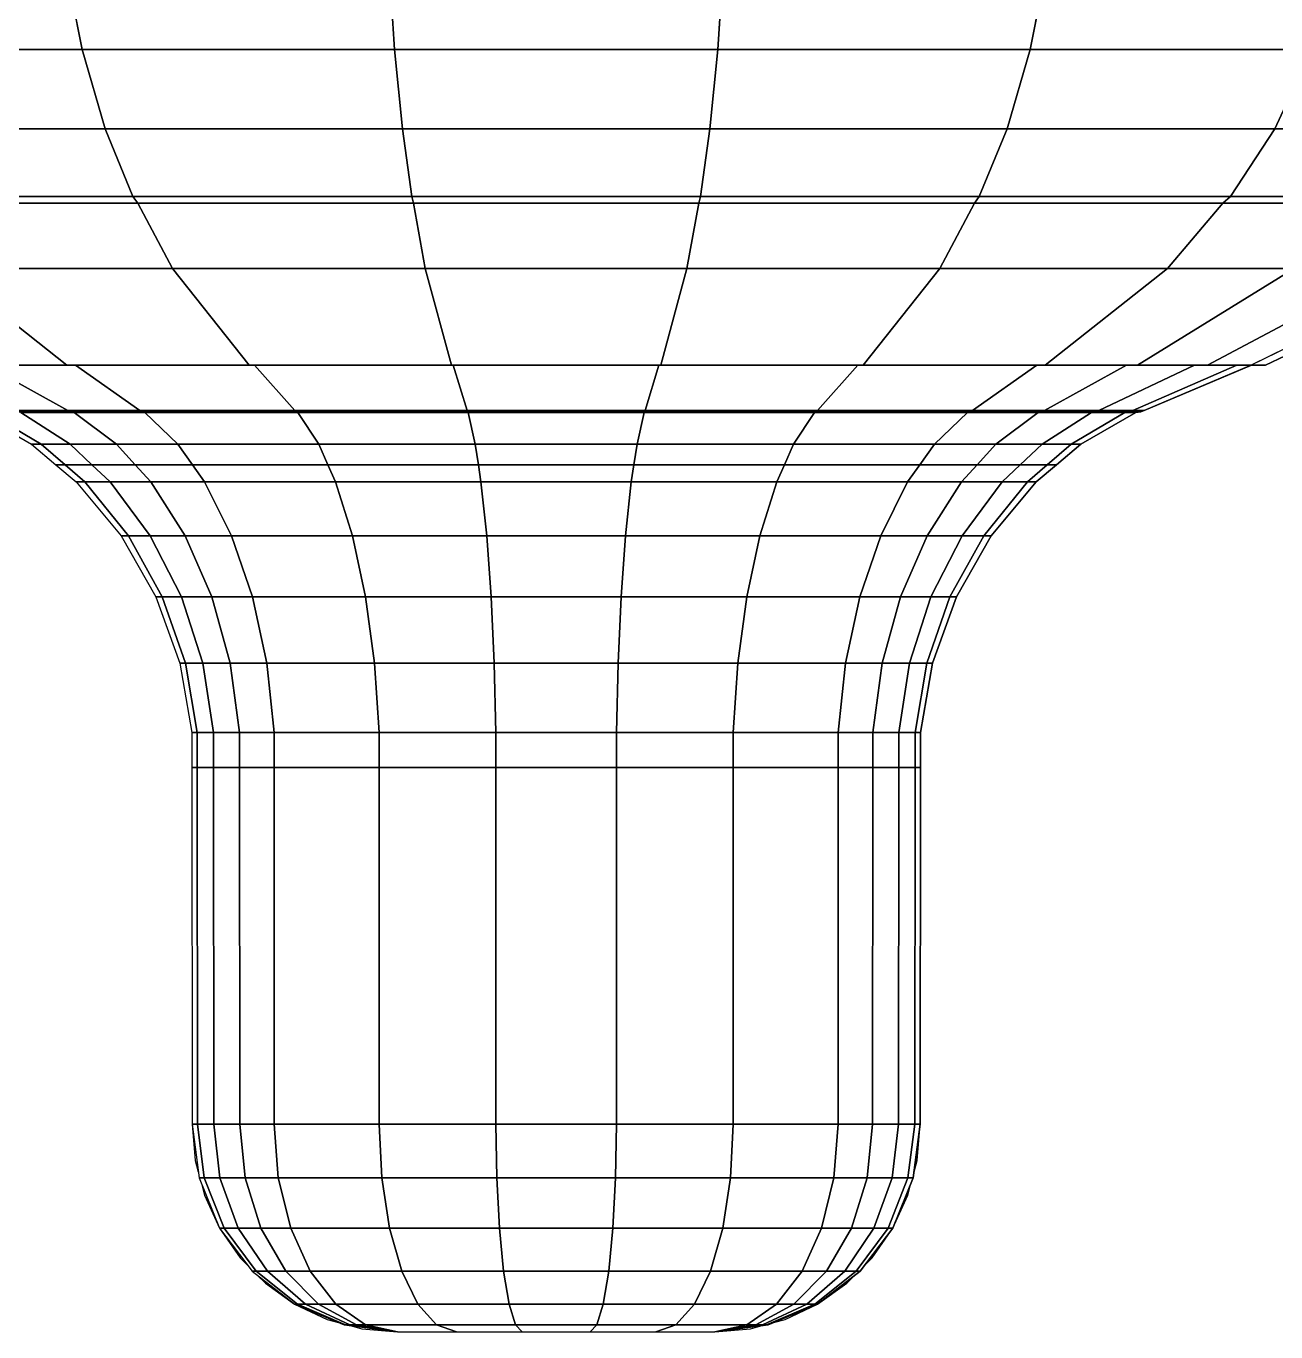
# Model space of a CAD drawing. Header units: millimetres. Extents: x 4647 to 73915, y -13612 to -8141.
# Drawn here: x 12028.75 to 12046.46, y -10755.1 to -10736.61 of the extents above; entities that cross this region are included whole.
import ezdxf

# ---------------------------------------------------------------- set-up
doc = ezdxf.new("R2010")
doc.units = ezdxf.units.MM
doc.layers.add('Furniture & Equipment', color=7, linetype='Continuous')

msp = doc.modelspace()

# ---------------------------------------------------------------- linework, layer by layer
for p, q in [((12029.293, -10735.676), (12029.542, -10736.936)), ((12029.542, -10736.936), (12029.293, -10735.676)), ((12033.886, -10735.676), (12033.971, -10736.936)), ((12033.971, -10736.936), (12033.886, -10735.676)), ((12038.636, -10735.676), (12038.551, -10736.936)), ((12038.551, -10736.936), (12038.636, -10735.676)), ((12043.229, -10735.676), (12042.98, -10736.936)), ((12042.98, -10736.936), (12043.229, -10735.676)), ((12029.542, -10736.936), (12025.556, -10736.936)), ((12025.556, -10736.936), (12029.542, -10736.936)), ((12033.971, -10736.936), (12029.542, -10736.936)), ((12029.542, -10736.936), (12029.869, -10738.062)), ((12029.869, -10738.062), (12029.542, -10736.936)), ((12029.542, -10736.936), (12033.971, -10736.936)), ((12038.551, -10736.936), (12033.971, -10736.936)), ((12033.971, -10736.936), (12034.082, -10738.062)), ((12034.082, -10738.062), (12033.971, -10736.936)), ((12033.971, -10736.936), (12038.551, -10736.936)), ((12038.551, -10736.936), (12038.44, -10738.062)), ((12038.44, -10738.062), (12038.551, -10736.936)), ((12042.98, -10736.936), (12038.551, -10736.936)), ((12038.551, -10736.936), (12042.98, -10736.936)), ((12042.98, -10736.936), (12042.653, -10738.062)), ((12042.653, -10738.062), (12042.98, -10736.936)), ((12046.966, -10736.936), (12042.98, -10736.936)), ((12042.98, -10736.936), (12046.966, -10736.936)), ((12046.446, -10738.062), (12046.966, -10736.936)), ((12046.966, -10736.936), (12046.446, -10738.062)), ((12029.869, -10738.062), (12026.076, -10738.062)), ((12026.076, -10738.062), (12029.869, -10738.062)), ((12034.082, -10738.062), (12029.869, -10738.062)), ((12029.869, -10738.062), (12030.263, -10739.018)), ((12030.263, -10739.018), (12029.869, -10738.062)), ((12029.869, -10738.062), (12034.082, -10738.062)), ((12038.44, -10738.062), (12034.082, -10738.062)), ((12034.082, -10738.062), (12034.217, -10739.018)), ((12034.217, -10739.018), (12034.082, -10738.062)), ((12034.082, -10738.062), (12038.44, -10738.062)), ((12038.44, -10738.062), (12038.305, -10739.018)), ((12038.305, -10739.018), (12038.44, -10738.062)), ((12042.653, -10738.062), (12038.44, -10738.062)), ((12038.44, -10738.062), (12042.653, -10738.062)), ((12042.653, -10738.062), (12042.258, -10739.018)), ((12042.258, -10739.018), (12042.653, -10738.062)), ((12046.446, -10738.062), (12042.653, -10738.062)), ((12042.653, -10738.062), (12046.446, -10738.062)), ((12045.817, -10739.018), (12046.446, -10738.062)), ((12046.446, -10738.062), (12045.817, -10739.018)), ((12048.664, -10738.062), (12046.446, -10738.062)), ((12046.446, -10738.062), (12048.664, -10738.062)), ((12030.263, -10739.018), (12026.705, -10739.018)), ((12026.705, -10739.018), (12030.263, -10739.018)), ((12030.331, -10739.113), (12026.813, -10739.113)), ((12026.813, -10739.113), (12030.331, -10739.113)), ((12034.217, -10739.018), (12030.263, -10739.018)), ((12030.263, -10739.018), (12030.331, -10739.113)), ((12030.331, -10739.113), (12030.263, -10739.018)), ((12030.263, -10739.018), (12034.217, -10739.018)), ((12034.24, -10739.113), (12030.331, -10739.113)), ((12030.331, -10739.113), (12030.822, -10740.04)), ((12030.822, -10740.04), (12030.331, -10739.113)), ((12030.331, -10739.113), (12034.24, -10739.113)), ((12038.305, -10739.018), (12034.217, -10739.018)), ((12034.217, -10739.018), (12034.24, -10739.113)), ((12034.24, -10739.113), (12034.217, -10739.018)), ((12034.217, -10739.018), (12038.305, -10739.018)), ((12038.282, -10739.113), (12034.24, -10739.113)), ((12034.24, -10739.113), (12034.407, -10740.04)), ((12034.407, -10740.04), (12034.24, -10739.113)), ((12034.24, -10739.113), (12038.282, -10739.113)), ((12038.282, -10739.113), (12038.115, -10740.04)), ((12038.115, -10740.04), (12038.282, -10739.113)), ((12038.305, -10739.018), (12038.282, -10739.113)), ((12038.282, -10739.113), (12038.305, -10739.018)), ((12042.191, -10739.113), (12038.282, -10739.113)), ((12038.282, -10739.113), (12042.191, -10739.113)), ((12042.258, -10739.018), (12038.305, -10739.018)), ((12038.305, -10739.018), (12042.258, -10739.018)), ((12042.191, -10739.113), (12041.7, -10740.04)), ((12041.7, -10740.04), (12042.191, -10739.113)), ((12042.258, -10739.018), (12042.191, -10739.113)), ((12042.191, -10739.113), (12042.258, -10739.018)), ((12045.709, -10739.113), (12042.191, -10739.113)), ((12042.191, -10739.113), (12045.709, -10739.113)), ((12045.817, -10739.018), (12042.258, -10739.018)), ((12042.258, -10739.018), (12045.817, -10739.018)), ((12044.926, -10740.04), (12045.709, -10739.113)), ((12045.709, -10739.113), (12044.926, -10740.04)), ((12045.709, -10739.113), (12045.817, -10739.018)), ((12045.817, -10739.018), (12045.709, -10739.113)), ((12047.722, -10739.113), (12045.709, -10739.113)), ((12045.709, -10739.113), (12047.722, -10739.113)), ((12047.859, -10739.018), (12045.817, -10739.018)), ((12045.817, -10739.018), (12047.859, -10739.018)), ((12030.822, -10740.04), (12027.596, -10740.04)), ((12027.596, -10740.04), (12029.329, -10741.41)), ((12027.596, -10740.04), (12030.822, -10740.04)), ((12029.329, -10741.41), (12027.596, -10740.04)), ((12034.407, -10740.04), (12030.822, -10740.04)), ((12030.822, -10740.04), (12031.91, -10741.41)), ((12031.91, -10741.41), (12030.822, -10740.04)), ((12030.822, -10740.04), (12034.407, -10740.04)), ((12038.115, -10740.04), (12034.407, -10740.04)), ((12034.407, -10740.04), (12034.778, -10741.41)), ((12034.778, -10741.41), (12034.407, -10740.04)), ((12034.407, -10740.04), (12038.115, -10740.04)), ((12038.115, -10740.04), (12037.744, -10741.41)), ((12037.744, -10741.41), (12038.115, -10740.04)), ((12041.7, -10740.04), (12038.115, -10740.04)), ((12038.115, -10740.04), (12041.7, -10740.04)), ((12041.7, -10740.04), (12040.612, -10741.41)), ((12040.612, -10741.41), (12041.7, -10740.04)), ((12044.926, -10740.04), (12041.7, -10740.04)), ((12041.7, -10740.04), (12044.926, -10740.04)), ((12043.193, -10741.41), (12044.926, -10740.04)), ((12044.926, -10740.04), (12043.193, -10741.41)), ((12044.502, -10741.41), (12046.72, -10740.04)), ((12046.72, -10740.04), (12044.502, -10741.41)), ((12046.72, -10740.04), (12044.926, -10740.04)), ((12044.926, -10740.04), (12046.72, -10740.04)), ((12045.491, -10741.41), (12048.074, -10740.04)), ((12048.074, -10740.04), (12045.491, -10741.41)), ((12046.106, -10741.41), (12048.917, -10740.04)), ((12048.917, -10740.04), (12046.111, -10741.408)), ((12046.315, -10741.41), (12049.203, -10740.04)), ((12028.02, -10741.41), (12029.329, -10741.41)), ((12029.329, -10741.41), (12028.176, -10741.41)), ((12028.176, -10741.41), (12029.34, -10742.051)), ((12029.34, -10742.051), (12028.176, -10741.41)), ((12029.329, -10741.41), (12031.91, -10741.41)), ((12029.451, -10741.41), (12029.329, -10741.41)), ((12031.91, -10741.41), (12029.451, -10741.41)), ((12029.451, -10741.41), (12030.361, -10742.051)), ((12030.361, -10742.051), (12029.451, -10741.41)), ((12031.987, -10741.41), (12031.91, -10741.41)), ((12031.91, -10741.41), (12034.778, -10741.41)), ((12034.778, -10741.41), (12031.987, -10741.41)), ((12031.987, -10741.41), (12032.558, -10742.051)), ((12032.558, -10742.051), (12031.987, -10741.41)), ((12034.804, -10741.41), (12034.778, -10741.41)), ((12034.778, -10741.41), (12037.744, -10741.41)), ((12034.804, -10741.41), (12034.999, -10742.051)), ((12037.718, -10741.41), (12034.804, -10741.41)), ((12034.999, -10742.051), (12034.804, -10741.41)), ((12037.718, -10741.41), (12037.523, -10742.051)), ((12037.523, -10742.051), (12037.718, -10741.41)), ((12037.744, -10741.41), (12037.718, -10741.41)), ((12040.535, -10741.41), (12037.744, -10741.41)), ((12037.744, -10741.41), (12040.612, -10741.41)), ((12040.535, -10741.41), (12039.964, -10742.051)), ((12039.964, -10742.051), (12040.535, -10741.41)), ((12040.612, -10741.41), (12040.535, -10741.41)), ((12043.071, -10741.41), (12040.612, -10741.41)), ((12040.612, -10741.41), (12043.193, -10741.41)), ((12042.161, -10742.051), (12043.071, -10741.41)), ((12043.071, -10741.41), (12042.161, -10742.051)), ((12043.193, -10741.41), (12043.071, -10741.41)), ((12043.182, -10742.051), (12044.346, -10741.41)), ((12044.346, -10741.41), (12043.182, -10742.051)), ((12044.346, -10741.41), (12043.193, -10741.41)), ((12043.193, -10741.41), (12044.502, -10741.41)), ((12043.953, -10742.051), (12045.308, -10741.41)), ((12045.308, -10741.41), (12043.953, -10742.051)), ((12044.502, -10741.41), (12044.346, -10741.41)), ((12044.432, -10742.051), (12045.907, -10741.41)), ((12045.907, -10741.41), (12044.432, -10742.051)), ((12045.308, -10741.41), (12044.502, -10741.41)), ((12044.502, -10741.41), (12045.491, -10741.41)), ((12044.595, -10742.051), (12046.116, -10741.408)), ((12045.491, -10741.41), (12045.308, -10741.41)), ((12045.907, -10741.41), (12045.491, -10741.41)), ((12045.491, -10741.41), (12046.106, -10741.41)), ((12046.106, -10741.41), (12045.907, -10741.41)), ((12046.111, -10741.408), (12046.106, -10741.41)), ((12046.116, -10741.408), (12046.111, -10741.408)), ((12046.116, -10741.408), (12046.111, -10741.41)), ((12046.111, -10741.408), (12046.116, -10741.408)), ((12046.111, -10741.41), (12046.315, -10741.41)), ((12046.315, -10741.41), (12046.116, -10741.408)), ((12046.116, -10741.408), (12046.315, -10741.41)), ((12028.044, -10742.081), (12028.826, -10742.53)), ((12028.203, -10742.081), (12028.964, -10742.53)), ((12028.964, -10742.53), (12028.203, -10742.081)), ((12029.34, -10742.051), (12028.569, -10742.051)), ((12028.569, -10742.051), (12029.34, -10742.051)), ((12029.375, -10742.07), (12028.611, -10742.07)), ((12028.611, -10742.07), (12029.375, -10742.07)), ((12029.43, -10742.081), (12028.674, -10742.081)), ((12028.674, -10742.081), (12029.373, -10742.53)), ((12029.373, -10742.53), (12028.674, -10742.081)), ((12028.674, -10742.081), (12029.43, -10742.081)), ((12030.361, -10742.051), (12029.34, -10742.051)), ((12029.34, -10742.051), (12029.375, -10742.07)), ((12029.375, -10742.07), (12029.34, -10742.051)), ((12029.34, -10742.051), (12030.361, -10742.051)), ((12030.388, -10742.07), (12029.375, -10742.07)), ((12029.375, -10742.07), (12029.43, -10742.081)), ((12029.43, -10742.081), (12029.375, -10742.07)), ((12029.375, -10742.07), (12030.388, -10742.07)), ((12030.431, -10742.081), (12029.43, -10742.081)), ((12029.43, -10742.081), (12030.03, -10742.53)), ((12030.03, -10742.53), (12029.43, -10742.081)), ((12029.43, -10742.081), (12030.431, -10742.081)), ((12032.558, -10742.051), (12030.361, -10742.051)), ((12030.361, -10742.051), (12030.388, -10742.07)), ((12030.361, -10742.051), (12032.558, -10742.051)), ((12030.388, -10742.07), (12030.361, -10742.051)), ((12032.575, -10742.07), (12030.388, -10742.07)), ((12030.388, -10742.07), (12030.431, -10742.081)), ((12030.388, -10742.07), (12032.575, -10742.07)), ((12030.431, -10742.081), (12030.388, -10742.07)), ((12032.602, -10742.081), (12030.431, -10742.081)), ((12030.431, -10742.081), (12030.9, -10742.53)), ((12030.431, -10742.081), (12032.602, -10742.081)), ((12030.9, -10742.53), (12030.431, -10742.081)), ((12034.999, -10742.051), (12032.558, -10742.051)), ((12032.558, -10742.051), (12032.575, -10742.07)), ((12032.575, -10742.07), (12032.558, -10742.051)), ((12032.558, -10742.051), (12034.999, -10742.051)), ((12035.005, -10742.07), (12032.575, -10742.07)), ((12032.575, -10742.07), (12032.602, -10742.081)), ((12032.602, -10742.081), (12032.575, -10742.07)), ((12032.575, -10742.07), (12035.005, -10742.07)), ((12035.014, -10742.081), (12032.602, -10742.081)), ((12032.602, -10742.081), (12032.896, -10742.53)), ((12032.896, -10742.53), (12032.602, -10742.081)), ((12032.602, -10742.081), (12035.014, -10742.081)), ((12037.523, -10742.051), (12034.999, -10742.051)), ((12034.999, -10742.051), (12035.005, -10742.07)), ((12035.005, -10742.07), (12034.999, -10742.051)), ((12034.999, -10742.051), (12037.523, -10742.051)), ((12037.517, -10742.07), (12035.005, -10742.07)), ((12035.005, -10742.07), (12035.014, -10742.081)), ((12035.014, -10742.081), (12035.005, -10742.07)), ((12035.005, -10742.07), (12037.517, -10742.07)), ((12037.508, -10742.081), (12035.014, -10742.081)), ((12035.014, -10742.081), (12035.114, -10742.53)), ((12035.114, -10742.53), (12035.014, -10742.081)), ((12035.014, -10742.081), (12037.508, -10742.081)), ((12037.508, -10742.081), (12037.408, -10742.53)), ((12037.408, -10742.53), (12037.508, -10742.081)), ((12037.517, -10742.07), (12037.508, -10742.081)), ((12037.508, -10742.081), (12037.517, -10742.07)), ((12039.92, -10742.081), (12037.508, -10742.081)), ((12037.508, -10742.081), (12039.92, -10742.081)), ((12037.523, -10742.051), (12037.517, -10742.07)), ((12037.517, -10742.07), (12037.523, -10742.051)), ((12039.947, -10742.07), (12037.517, -10742.07)), ((12037.517, -10742.07), (12039.947, -10742.07)), ((12039.964, -10742.051), (12037.523, -10742.051)), ((12037.523, -10742.051), (12039.964, -10742.051)), ((12039.92, -10742.081), (12039.626, -10742.53)), ((12039.626, -10742.53), (12039.92, -10742.081)), ((12039.947, -10742.07), (12039.92, -10742.081)), ((12039.92, -10742.081), (12039.947, -10742.07)), ((12042.091, -10742.081), (12039.92, -10742.081)), ((12039.92, -10742.081), (12042.091, -10742.081)), ((12039.964, -10742.051), (12039.947, -10742.07)), ((12039.947, -10742.07), (12039.964, -10742.051)), ((12042.134, -10742.07), (12039.947, -10742.07)), ((12039.947, -10742.07), (12042.134, -10742.07)), ((12042.161, -10742.051), (12039.964, -10742.051)), ((12039.964, -10742.051), (12042.161, -10742.051)), ((12041.622, -10742.53), (12042.091, -10742.081)), ((12042.091, -10742.081), (12041.622, -10742.53)), ((12042.091, -10742.081), (12042.134, -10742.07)), ((12042.134, -10742.07), (12042.091, -10742.081)), ((12043.092, -10742.081), (12042.091, -10742.081)), ((12042.091, -10742.081), (12043.092, -10742.081)), ((12042.134, -10742.07), (12042.161, -10742.051)), ((12042.161, -10742.051), (12042.134, -10742.07)), ((12043.147, -10742.07), (12042.134, -10742.07)), ((12042.134, -10742.07), (12043.147, -10742.07)), ((12043.182, -10742.051), (12042.161, -10742.051)), ((12042.161, -10742.051), (12043.182, -10742.051)), ((12042.492, -10742.53), (12043.092, -10742.081)), ((12043.092, -10742.081), (12042.492, -10742.53)), ((12043.092, -10742.081), (12043.147, -10742.07)), ((12043.147, -10742.07), (12043.092, -10742.081)), ((12043.848, -10742.081), (12043.092, -10742.081)), ((12043.092, -10742.081), (12043.848, -10742.081)), ((12043.147, -10742.07), (12043.182, -10742.051)), ((12043.182, -10742.051), (12043.147, -10742.07)), ((12043.911, -10742.07), (12043.147, -10742.07)), ((12043.147, -10742.07), (12043.911, -10742.07)), ((12043.149, -10742.53), (12043.848, -10742.081)), ((12043.848, -10742.081), (12043.149, -10742.53)), ((12043.953, -10742.051), (12043.182, -10742.051)), ((12043.182, -10742.051), (12043.953, -10742.051)), ((12043.558, -10742.53), (12044.319, -10742.081)), ((12044.319, -10742.081), (12043.558, -10742.53)), ((12043.696, -10742.53), (12044.478, -10742.081)), ((12043.848, -10742.081), (12043.911, -10742.07)), ((12043.911, -10742.07), (12043.848, -10742.081)), ((12044.319, -10742.081), (12043.848, -10742.081)), ((12043.848, -10742.081), (12044.319, -10742.081)), ((12043.911, -10742.07), (12043.953, -10742.051)), ((12043.953, -10742.051), (12043.911, -10742.07)), ((12044.387, -10742.07), (12043.911, -10742.07)), ((12043.911, -10742.07), (12044.387, -10742.07)), ((12044.432, -10742.051), (12043.953, -10742.051)), ((12043.953, -10742.051), (12044.432, -10742.051)), ((12044.319, -10742.081), (12044.387, -10742.07)), ((12044.387, -10742.07), (12044.319, -10742.081)), ((12044.478, -10742.081), (12044.319, -10742.081)), ((12044.319, -10742.081), (12044.478, -10742.081)), ((12044.387, -10742.07), (12044.432, -10742.051)), ((12044.432, -10742.051), (12044.387, -10742.07)), ((12044.549, -10742.07), (12044.387, -10742.07)), ((12044.387, -10742.07), (12044.549, -10742.07)), ((12044.595, -10742.051), (12044.432, -10742.051)), ((12044.432, -10742.051), (12044.595, -10742.051)), ((12044.478, -10742.081), (12044.549, -10742.07)), ((12044.549, -10742.07), (12044.595, -10742.051)), ((12028.964, -10742.53), (12028.826, -10742.53)), ((12028.826, -10742.53), (12029.172, -10742.82)), ((12028.826, -10742.53), (12028.964, -10742.53)), ((12029.373, -10742.53), (12028.964, -10742.53)), ((12028.964, -10742.53), (12029.302, -10742.82)), ((12029.302, -10742.82), (12028.964, -10742.53)), ((12028.964, -10742.53), (12029.373, -10742.53)), ((12030.03, -10742.53), (12029.373, -10742.53)), ((12029.373, -10742.53), (12029.683, -10742.82)), ((12029.683, -10742.82), (12029.373, -10742.53)), ((12029.373, -10742.53), (12030.03, -10742.53)), ((12030.9, -10742.53), (12030.03, -10742.53)), ((12030.03, -10742.53), (12030.296, -10742.82)), ((12030.296, -10742.82), (12030.03, -10742.53)), ((12030.03, -10742.53), (12030.9, -10742.53)), ((12032.896, -10742.53), (12030.9, -10742.53)), ((12030.9, -10742.53), (12031.108, -10742.82)), ((12030.9, -10742.53), (12032.896, -10742.53)), ((12031.108, -10742.82), (12030.9, -10742.53)), ((12035.114, -10742.53), (12032.896, -10742.53)), ((12032.896, -10742.53), (12033.027, -10742.82)), ((12033.027, -10742.82), (12032.896, -10742.53)), ((12032.896, -10742.53), (12035.114, -10742.53)), ((12037.408, -10742.53), (12035.114, -10742.53)), ((12035.114, -10742.53), (12035.159, -10742.82)), ((12035.159, -10742.82), (12035.114, -10742.53)), ((12035.114, -10742.53), (12037.408, -10742.53)), ((12037.408, -10742.53), (12037.363, -10742.82)), ((12037.363, -10742.82), (12037.408, -10742.53)), ((12039.626, -10742.53), (12037.408, -10742.53)), ((12037.408, -10742.53), (12039.626, -10742.53)), ((12039.626, -10742.53), (12039.495, -10742.82)), ((12039.495, -10742.82), (12039.626, -10742.53)), ((12041.622, -10742.53), (12039.626, -10742.53)), ((12039.626, -10742.53), (12041.622, -10742.53)), ((12041.414, -10742.82), (12041.622, -10742.53)), ((12041.622, -10742.53), (12041.414, -10742.82)), ((12042.492, -10742.53), (12041.622, -10742.53)), ((12041.622, -10742.53), (12042.492, -10742.53)), ((12042.226, -10742.82), (12042.492, -10742.53)), ((12042.492, -10742.53), (12042.226, -10742.82)), ((12043.149, -10742.53), (12042.492, -10742.53)), ((12042.492, -10742.53), (12043.149, -10742.53)), ((12042.839, -10742.82), (12043.149, -10742.53)), ((12043.149, -10742.53), (12042.839, -10742.82)), ((12043.558, -10742.53), (12043.149, -10742.53)), ((12043.149, -10742.53), (12043.558, -10742.53)), ((12043.22, -10742.82), (12043.558, -10742.53)), ((12043.558, -10742.53), (12043.22, -10742.82)), ((12043.35, -10742.82), (12043.696, -10742.53)), ((12043.696, -10742.53), (12043.558, -10742.53)), ((12043.558, -10742.53), (12043.696, -10742.53)), ((12029.302, -10742.82), (12029.172, -10742.82)), ((12029.172, -10742.82), (12029.46, -10743.063)), ((12029.172, -10742.82), (12029.302, -10742.82)), ((12029.683, -10742.82), (12029.302, -10742.82)), ((12029.302, -10742.82), (12029.582, -10743.063)), ((12029.582, -10743.063), (12029.302, -10742.82)), ((12029.302, -10742.82), (12029.683, -10742.82)), ((12030.296, -10742.82), (12029.683, -10742.82)), ((12029.683, -10742.82), (12029.94, -10743.063)), ((12029.94, -10743.063), (12029.683, -10742.82)), ((12029.683, -10742.82), (12030.296, -10742.82)), ((12031.108, -10742.82), (12030.296, -10742.82)), ((12030.296, -10742.82), (12030.517, -10743.063)), ((12030.517, -10743.063), (12030.296, -10742.82)), ((12030.296, -10742.82), (12031.108, -10742.82)), ((12033.027, -10742.82), (12031.108, -10742.82)), ((12031.108, -10742.82), (12031.28, -10743.063)), ((12031.108, -10742.82), (12033.027, -10742.82)), ((12031.28, -10743.063), (12031.108, -10742.82)), ((12035.159, -10742.82), (12033.027, -10742.82)), ((12033.027, -10742.82), (12033.135, -10743.063)), ((12033.135, -10743.063), (12033.027, -10742.82)), ((12033.027, -10742.82), (12035.159, -10742.82)), ((12037.363, -10742.82), (12035.159, -10742.82)), ((12035.159, -10742.82), (12035.196, -10743.063)), ((12035.196, -10743.063), (12035.159, -10742.82)), ((12035.159, -10742.82), (12037.363, -10742.82)), ((12037.363, -10742.82), (12037.326, -10743.063)), ((12037.326, -10743.063), (12037.363, -10742.82)), ((12039.495, -10742.82), (12037.363, -10742.82)), ((12037.363, -10742.82), (12039.495, -10742.82)), ((12039.495, -10742.82), (12039.387, -10743.063)), ((12039.387, -10743.063), (12039.495, -10742.82)), ((12041.414, -10742.82), (12039.495, -10742.82)), ((12039.495, -10742.82), (12041.414, -10742.82)), ((12041.242, -10743.063), (12041.414, -10742.82)), ((12041.414, -10742.82), (12041.242, -10743.063)), ((12042.226, -10742.82), (12041.414, -10742.82)), ((12041.414, -10742.82), (12042.226, -10742.82)), ((12042.005, -10743.063), (12042.226, -10742.82)), ((12042.226, -10742.82), (12042.005, -10743.063)), ((12042.839, -10742.82), (12042.226, -10742.82)), ((12042.226, -10742.82), (12042.839, -10742.82)), ((12042.582, -10743.063), (12042.839, -10742.82)), ((12042.839, -10742.82), (12042.582, -10743.063)), ((12043.22, -10742.82), (12042.839, -10742.82)), ((12042.839, -10742.82), (12043.22, -10742.82)), ((12042.94, -10743.063), (12043.22, -10742.82)), ((12043.22, -10742.82), (12042.94, -10743.063)), ((12043.062, -10743.063), (12043.35, -10742.82)), ((12043.35, -10742.82), (12043.22, -10742.82)), ((12043.22, -10742.82), (12043.35, -10742.82)), ((12029.582, -10743.063), (12029.46, -10743.063)), ((12029.46, -10743.063), (12030.095, -10743.827)), ((12029.46, -10743.063), (12029.582, -10743.063)), ((12029.94, -10743.063), (12029.582, -10743.063)), ((12029.582, -10743.063), (12030.199, -10743.827)), ((12030.199, -10743.827), (12029.582, -10743.063)), ((12029.582, -10743.063), (12029.94, -10743.063)), ((12030.517, -10743.063), (12029.94, -10743.063)), ((12029.94, -10743.063), (12030.508, -10743.827)), ((12030.508, -10743.827), (12029.94, -10743.063)), ((12029.94, -10743.063), (12030.517, -10743.063)), ((12031.28, -10743.063), (12030.517, -10743.063)), ((12030.517, -10743.063), (12031.004, -10743.827)), ((12031.004, -10743.827), (12030.517, -10743.063)), ((12030.517, -10743.063), (12031.28, -10743.063)), ((12033.135, -10743.063), (12031.28, -10743.063)), ((12031.28, -10743.063), (12031.661, -10743.827)), ((12031.28, -10743.063), (12033.135, -10743.063)), ((12031.661, -10743.827), (12031.28, -10743.063)), ((12035.196, -10743.063), (12033.135, -10743.063)), ((12033.135, -10743.063), (12033.374, -10743.827)), ((12033.374, -10743.827), (12033.135, -10743.063)), ((12033.135, -10743.063), (12035.196, -10743.063)), ((12037.326, -10743.063), (12035.196, -10743.063)), ((12035.196, -10743.063), (12035.277, -10743.827)), ((12035.277, -10743.827), (12035.196, -10743.063)), ((12035.196, -10743.063), (12037.326, -10743.063)), ((12037.326, -10743.063), (12037.245, -10743.827)), ((12037.245, -10743.827), (12037.326, -10743.063)), ((12039.387, -10743.063), (12037.326, -10743.063)), ((12037.326, -10743.063), (12039.387, -10743.063)), ((12039.387, -10743.063), (12039.148, -10743.827)), ((12039.148, -10743.827), (12039.387, -10743.063)), ((12041.242, -10743.063), (12039.387, -10743.063)), ((12039.387, -10743.063), (12041.242, -10743.063)), ((12040.861, -10743.827), (12041.242, -10743.063)), ((12041.242, -10743.063), (12040.861, -10743.827)), ((12042.005, -10743.063), (12041.242, -10743.063)), ((12041.242, -10743.063), (12042.005, -10743.063)), ((12041.518, -10743.827), (12042.005, -10743.063)), ((12042.005, -10743.063), (12041.518, -10743.827)), ((12042.582, -10743.063), (12042.005, -10743.063)), ((12042.005, -10743.063), (12042.582, -10743.063)), ((12042.014, -10743.827), (12042.582, -10743.063)), ((12042.582, -10743.063), (12042.014, -10743.827)), ((12042.323, -10743.827), (12042.94, -10743.063)), ((12042.94, -10743.063), (12042.323, -10743.827)), ((12042.427, -10743.827), (12043.062, -10743.063)), ((12042.94, -10743.063), (12042.582, -10743.063)), ((12042.582, -10743.063), (12042.94, -10743.063)), ((12043.062, -10743.063), (12042.94, -10743.063)), ((12042.94, -10743.063), (12043.062, -10743.063)), ((12030.199, -10743.827), (12030.095, -10743.827)), ((12030.095, -10743.827), (12030.588, -10744.691)), ((12030.095, -10743.827), (12030.199, -10743.827)), ((12030.508, -10743.827), (12030.199, -10743.827)), ((12030.199, -10743.827), (12030.68, -10744.691)), ((12030.68, -10744.691), (12030.199, -10743.827)), ((12030.199, -10743.827), (12030.508, -10743.827)), ((12031.004, -10743.827), (12030.508, -10743.827)), ((12030.508, -10743.827), (12030.95, -10744.691)), ((12030.95, -10744.691), (12030.508, -10743.827)), ((12030.508, -10743.827), (12031.004, -10743.827)), ((12031.661, -10743.827), (12031.004, -10743.827)), ((12031.004, -10743.827), (12031.383, -10744.691)), ((12031.383, -10744.691), (12031.004, -10743.827)), ((12031.004, -10743.827), (12031.661, -10743.827)), ((12033.374, -10743.827), (12031.661, -10743.827)), ((12031.661, -10743.827), (12031.957, -10744.691)), ((12031.661, -10743.827), (12033.374, -10743.827)), ((12031.957, -10744.691), (12031.661, -10743.827)), ((12035.277, -10743.827), (12033.374, -10743.827)), ((12033.374, -10743.827), (12033.56, -10744.691)), ((12033.56, -10744.691), (12033.374, -10743.827)), ((12033.374, -10743.827), (12035.277, -10743.827)), ((12037.245, -10743.827), (12035.277, -10743.827)), ((12035.277, -10743.827), (12035.34, -10744.691)), ((12035.34, -10744.691), (12035.277, -10743.827)), ((12035.277, -10743.827), (12037.245, -10743.827)), ((12037.245, -10743.827), (12037.182, -10744.691)), ((12037.182, -10744.691), (12037.245, -10743.827)), ((12039.148, -10743.827), (12037.245, -10743.827)), ((12037.245, -10743.827), (12039.148, -10743.827)), ((12039.148, -10743.827), (12038.962, -10744.691)), ((12038.962, -10744.691), (12039.148, -10743.827)), ((12040.861, -10743.827), (12039.148, -10743.827)), ((12039.148, -10743.827), (12040.861, -10743.827)), ((12040.565, -10744.691), (12040.861, -10743.827)), ((12040.861, -10743.827), (12040.565, -10744.691)), ((12041.518, -10743.827), (12040.861, -10743.827)), ((12040.861, -10743.827), (12041.518, -10743.827)), ((12041.139, -10744.691), (12041.518, -10743.827)), ((12041.518, -10743.827), (12041.139, -10744.691)), ((12042.014, -10743.827), (12041.518, -10743.827)), ((12041.518, -10743.827), (12042.014, -10743.827)), ((12041.572, -10744.691), (12042.014, -10743.827)), ((12042.014, -10743.827), (12041.572, -10744.691)), ((12041.842, -10744.691), (12042.323, -10743.827)), ((12042.323, -10743.827), (12041.842, -10744.691)), ((12041.934, -10744.691), (12042.427, -10743.827)), ((12042.323, -10743.827), (12042.014, -10743.827)), ((12042.014, -10743.827), (12042.323, -10743.827)), ((12042.427, -10743.827), (12042.323, -10743.827)), ((12042.323, -10743.827), (12042.427, -10743.827)), ((12030.68, -10744.691), (12030.588, -10744.691)), ((12030.588, -10744.691), (12030.926, -10745.629)), ((12030.588, -10744.691), (12030.68, -10744.691)), ((12030.95, -10744.691), (12030.68, -10744.691)), ((12030.68, -10744.691), (12031.008, -10745.629)), ((12031.008, -10745.629), (12030.68, -10744.691)), ((12030.68, -10744.691), (12030.95, -10744.691)), ((12031.383, -10744.691), (12030.95, -10744.691)), ((12030.95, -10744.691), (12031.252, -10745.629)), ((12031.252, -10745.629), (12030.95, -10744.691)), ((12030.95, -10744.691), (12031.383, -10744.691)), ((12031.957, -10744.691), (12031.383, -10744.691)), ((12031.383, -10744.691), (12031.642, -10745.629)), ((12031.642, -10745.629), (12031.383, -10744.691)), ((12031.383, -10744.691), (12031.957, -10744.691)), ((12033.56, -10744.691), (12031.957, -10744.691)), ((12031.957, -10744.691), (12032.16, -10745.629)), ((12031.957, -10744.691), (12033.56, -10744.691)), ((12032.16, -10745.629), (12031.957, -10744.691)), ((12035.34, -10744.691), (12033.56, -10744.691)), ((12033.56, -10744.691), (12033.687, -10745.629)), ((12033.687, -10745.629), (12033.56, -10744.691)), ((12033.56, -10744.691), (12035.34, -10744.691)), ((12037.182, -10744.691), (12035.34, -10744.691)), ((12035.34, -10744.691), (12035.384, -10745.629)), ((12035.384, -10745.629), (12035.34, -10744.691)), ((12035.34, -10744.691), (12037.182, -10744.691)), ((12037.182, -10744.691), (12037.138, -10745.629)), ((12037.138, -10745.629), (12037.182, -10744.691)), ((12038.962, -10744.691), (12037.182, -10744.691)), ((12037.182, -10744.691), (12038.962, -10744.691)), ((12038.962, -10744.691), (12038.835, -10745.629)), ((12038.835, -10745.629), (12038.962, -10744.691)), ((12040.565, -10744.691), (12038.962, -10744.691)), ((12038.962, -10744.691), (12040.565, -10744.691)), ((12040.362, -10745.629), (12040.565, -10744.691)), ((12040.565, -10744.691), (12040.362, -10745.629)), ((12041.139, -10744.691), (12040.565, -10744.691)), ((12040.565, -10744.691), (12041.139, -10744.691)), ((12040.88, -10745.629), (12041.139, -10744.691)), ((12041.139, -10744.691), (12040.88, -10745.629)), ((12041.572, -10744.691), (12041.139, -10744.691)), ((12041.139, -10744.691), (12041.572, -10744.691)), ((12041.27, -10745.629), (12041.572, -10744.691)), ((12041.572, -10744.691), (12041.27, -10745.629)), ((12041.514, -10745.629), (12041.842, -10744.691)), ((12041.842, -10744.691), (12041.514, -10745.629)), ((12041.842, -10744.691), (12041.572, -10744.691)), ((12041.572, -10744.691), (12041.842, -10744.691)), ((12041.596, -10745.629), (12041.934, -10744.691)), ((12041.934, -10744.691), (12041.842, -10744.691)), ((12041.842, -10744.691), (12041.934, -10744.691)), ((12031.008, -10745.629), (12030.926, -10745.629)), ((12030.926, -10745.629), (12031.097, -10746.611)), ((12030.926, -10745.629), (12031.008, -10745.629)), ((12031.252, -10745.629), (12031.008, -10745.629)), ((12031.008, -10745.629), (12031.175, -10746.611)), ((12031.175, -10746.611), (12031.008, -10745.629)), ((12031.008, -10745.629), (12031.252, -10745.629)), ((12031.642, -10745.629), (12031.252, -10745.629)), ((12031.252, -10745.629), (12031.405, -10746.611)), ((12031.405, -10746.611), (12031.252, -10745.629)), ((12031.252, -10745.629), (12031.642, -10745.629)), ((12032.16, -10745.629), (12031.642, -10745.629)), ((12031.642, -10745.629), (12031.774, -10746.611)), ((12031.774, -10746.611), (12031.642, -10745.629)), ((12031.642, -10745.629), (12032.16, -10745.629)), ((12033.687, -10745.629), (12032.16, -10745.629)), ((12032.16, -10745.629), (12032.263, -10746.611)), ((12032.16, -10745.629), (12033.687, -10745.629)), ((12032.263, -10746.611), (12032.16, -10745.629)), ((12035.384, -10745.629), (12033.687, -10745.629)), ((12033.687, -10745.629), (12033.752, -10746.611)), ((12033.752, -10746.611), (12033.687, -10745.629)), ((12033.687, -10745.629), (12035.384, -10745.629)), ((12037.138, -10745.629), (12035.384, -10745.629)), ((12035.384, -10745.629), (12035.406, -10746.611)), ((12035.406, -10746.611), (12035.384, -10745.629)), ((12035.384, -10745.629), (12037.138, -10745.629)), ((12037.138, -10745.629), (12037.116, -10746.611)), ((12037.116, -10746.611), (12037.138, -10745.629)), ((12038.835, -10745.629), (12037.138, -10745.629)), ((12037.138, -10745.629), (12038.835, -10745.629)), ((12038.835, -10745.629), (12038.77, -10746.611)), ((12038.77, -10746.611), (12038.835, -10745.629)), ((12040.362, -10745.629), (12038.835, -10745.629)), ((12038.835, -10745.629), (12040.362, -10745.629)), ((12040.259, -10746.611), (12040.362, -10745.629)), ((12040.362, -10745.629), (12040.259, -10746.611)), ((12040.88, -10745.629), (12040.362, -10745.629)), ((12040.362, -10745.629), (12040.88, -10745.629)), ((12040.748, -10746.611), (12040.88, -10745.629)), ((12040.88, -10745.629), (12040.748, -10746.611)), ((12041.27, -10745.629), (12040.88, -10745.629)), ((12040.88, -10745.629), (12041.27, -10745.629)), ((12041.117, -10746.611), (12041.27, -10745.629)), ((12041.27, -10745.629), (12041.117, -10746.611)), ((12041.514, -10745.629), (12041.27, -10745.629)), ((12041.27, -10745.629), (12041.514, -10745.629)), ((12041.347, -10746.611), (12041.514, -10745.629)), ((12041.514, -10745.629), (12041.347, -10746.611)), ((12041.425, -10746.611), (12041.596, -10745.629)), ((12041.596, -10745.629), (12041.514, -10745.629)), ((12041.514, -10745.629), (12041.596, -10745.629)), ((12031.175, -10746.611), (12031.097, -10746.611)), ((12031.097, -10746.611), (12031.097, -10747.11)), ((12031.097, -10746.611), (12031.175, -10746.611)), ((12031.405, -10746.611), (12031.175, -10746.611)), ((12031.175, -10746.611), (12031.175, -10747.11)), ((12031.175, -10747.11), (12031.175, -10746.611)), ((12031.175, -10746.611), (12031.405, -10746.611)), ((12031.774, -10746.611), (12031.405, -10746.611)), ((12031.405, -10746.611), (12031.405, -10747.11)), ((12031.405, -10747.11), (12031.405, -10746.611)), ((12031.405, -10746.611), (12031.774, -10746.611)), ((12032.263, -10746.611), (12031.774, -10746.611)), ((12031.774, -10746.611), (12031.774, -10747.11)), ((12031.774, -10747.11), (12031.774, -10746.611)), ((12031.774, -10746.611), (12032.263, -10746.611)), ((12033.752, -10746.611), (12032.263, -10746.611)), ((12032.263, -10746.611), (12032.263, -10747.11)), ((12032.263, -10746.611), (12033.752, -10746.611)), ((12032.263, -10747.11), (12032.263, -10746.611)), ((12035.406, -10746.611), (12033.752, -10746.611)), ((12033.752, -10746.611), (12033.752, -10747.11)), ((12033.752, -10747.11), (12033.752, -10746.611)), ((12033.752, -10746.611), (12035.406, -10746.611)), ((12037.116, -10746.611), (12035.406, -10746.611)), ((12035.406, -10746.611), (12035.406, -10747.11)), ((12035.406, -10747.11), (12035.406, -10746.611)), ((12035.406, -10746.611), (12037.116, -10746.611)), ((12038.77, -10746.611), (12037.116, -10746.611)), ((12037.116, -10746.611), (12037.116, -10747.11)), ((12037.116, -10747.11), (12037.116, -10746.611)), ((12037.116, -10746.611), (12038.77, -10746.611)), ((12040.259, -10746.611), (12038.77, -10746.611)), ((12038.77, -10746.611), (12038.77, -10747.11)), ((12038.77, -10747.11), (12038.77, -10746.611)), ((12038.77, -10746.611), (12040.259, -10746.611)), ((12040.259, -10747.11), (12040.259, -10746.611)), ((12040.259, -10746.611), (12040.259, -10747.11)), ((12040.748, -10746.611), (12040.259, -10746.611)), ((12040.259, -10746.611), (12040.748, -10746.611)), ((12040.748, -10747.11), (12040.748, -10746.611)), ((12040.748, -10746.611), (12040.748, -10747.11)), ((12041.117, -10746.611), (12040.748, -10746.611)), ((12040.748, -10746.611), (12041.117, -10746.611)), ((12041.117, -10747.11), (12041.117, -10746.611)), ((12041.117, -10746.611), (12041.117, -10747.11)), ((12041.347, -10746.611), (12041.117, -10746.611)), ((12041.117, -10746.611), (12041.347, -10746.611)), ((12041.347, -10747.11), (12041.347, -10746.611)), ((12041.347, -10746.611), (12041.347, -10747.11)), ((12041.425, -10746.611), (12041.347, -10746.611)), ((12041.347, -10746.611), (12041.425, -10746.611)), ((12041.425, -10747.11), (12041.425, -10746.611)), ((12031.175, -10747.11), (12031.097, -10747.11)), ((12031.097, -10747.11), (12031.101, -10752.163)), ((12031.097, -10747.11), (12031.175, -10747.11)), ((12031.405, -10747.11), (12031.175, -10747.11)), ((12031.175, -10747.11), (12031.179, -10752.163)), ((12031.179, -10752.163), (12031.175, -10747.11)), ((12031.175, -10747.11), (12031.405, -10747.11)), ((12031.774, -10747.11), (12031.405, -10747.11)), ((12031.405, -10747.11), (12031.408, -10752.163)), ((12031.408, -10752.163), (12031.405, -10747.11)), ((12031.405, -10747.11), (12031.774, -10747.11)), ((12032.263, -10747.11), (12031.774, -10747.11)), ((12031.774, -10747.11), (12031.777, -10752.163)), ((12031.777, -10752.163), (12031.774, -10747.11)), ((12031.774, -10747.11), (12032.263, -10747.11)), ((12033.752, -10747.11), (12032.263, -10747.11)), ((12032.263, -10747.11), (12032.265, -10752.163)), ((12032.263, -10747.11), (12033.752, -10747.11)), ((12032.265, -10752.163), (12032.263, -10747.11)), ((12035.406, -10747.11), (12033.752, -10747.11)), ((12033.752, -10747.11), (12033.753, -10752.163)), ((12033.753, -10752.163), (12033.752, -10747.11)), ((12033.752, -10747.11), (12035.406, -10747.11)), ((12037.116, -10747.11), (12035.406, -10747.11)), ((12035.406, -10747.11), (12035.406, -10752.163)), ((12035.406, -10752.163), (12035.406, -10747.11)), ((12035.406, -10747.11), (12037.116, -10747.11)), ((12038.77, -10747.11), (12037.116, -10747.11)), ((12037.116, -10747.11), (12037.116, -10752.163)), ((12037.116, -10752.163), (12037.116, -10747.11)), ((12037.116, -10747.11), (12038.77, -10747.11)), ((12038.77, -10747.11), (12038.769, -10752.163)), ((12038.769, -10752.163), (12038.77, -10747.11)), ((12040.259, -10747.11), (12038.77, -10747.11)), ((12038.77, -10747.11), (12040.259, -10747.11)), ((12040.257, -10752.163), (12040.259, -10747.11)), ((12040.259, -10747.11), (12040.257, -10752.163)), ((12040.748, -10747.11), (12040.259, -10747.11)), ((12040.259, -10747.11), (12040.748, -10747.11)), ((12040.745, -10752.163), (12040.748, -10747.11)), ((12040.748, -10747.11), (12040.745, -10752.163)), ((12041.117, -10747.11), (12040.748, -10747.11)), ((12040.748, -10747.11), (12041.117, -10747.11)), ((12041.114, -10752.163), (12041.117, -10747.11)), ((12041.117, -10747.11), (12041.114, -10752.163)), ((12041.347, -10747.11), (12041.117, -10747.11)), ((12041.117, -10747.11), (12041.347, -10747.11)), ((12041.343, -10752.163), (12041.347, -10747.11)), ((12041.347, -10747.11), (12041.343, -10752.163)), ((12041.425, -10747.11), (12041.347, -10747.11)), ((12041.347, -10747.11), (12041.425, -10747.11)), ((12041.421, -10752.163), (12041.425, -10747.11)), ((12031.179, -10752.163), (12031.101, -10752.163)), ((12031.101, -10752.163), (12031.2, -10752.924)), ((12031.101, -10752.163), (12031.179, -10752.163)), ((12031.408, -10752.163), (12031.179, -10752.163)), ((12031.179, -10752.163), (12031.275, -10752.924)), ((12031.275, -10752.924), (12031.179, -10752.163)), ((12031.179, -10752.163), (12031.408, -10752.163)), ((12031.777, -10752.163), (12031.408, -10752.163)), ((12031.408, -10752.163), (12031.497, -10752.924)), ((12031.497, -10752.924), (12031.408, -10752.163)), ((12031.408, -10752.163), (12031.777, -10752.163)), ((12032.265, -10752.163), (12031.777, -10752.163)), ((12031.777, -10752.163), (12031.853, -10752.924)), ((12031.853, -10752.924), (12031.777, -10752.163)), ((12031.777, -10752.163), (12032.265, -10752.163)), ((12033.753, -10752.163), (12032.265, -10752.163)), ((12032.265, -10752.163), (12032.324, -10752.924)), ((12032.265, -10752.163), (12033.753, -10752.163)), ((12032.324, -10752.924), (12032.265, -10752.163)), ((12035.406, -10752.163), (12033.753, -10752.163)), ((12033.753, -10752.163), (12033.79, -10752.924)), ((12033.79, -10752.924), (12033.753, -10752.163)), ((12033.753, -10752.163), (12035.406, -10752.163)), ((12037.116, -10752.163), (12035.406, -10752.163)), ((12035.406, -10752.163), (12035.419, -10752.924)), ((12035.419, -10752.924), (12035.406, -10752.163)), ((12035.406, -10752.163), (12037.116, -10752.163)), ((12037.116, -10752.163), (12037.103, -10752.924)), ((12037.103, -10752.924), (12037.116, -10752.163)), ((12038.769, -10752.163), (12037.116, -10752.163)), ((12037.116, -10752.163), (12038.769, -10752.163)), ((12038.769, -10752.163), (12038.732, -10752.924)), ((12038.732, -10752.924), (12038.769, -10752.163)), ((12040.257, -10752.163), (12038.769, -10752.163)), ((12038.769, -10752.163), (12040.257, -10752.163)), ((12040.197, -10752.924), (12040.257, -10752.163)), ((12040.257, -10752.163), (12040.197, -10752.924)), ((12040.745, -10752.163), (12040.257, -10752.163)), ((12040.257, -10752.163), (12040.745, -10752.163)), ((12040.669, -10752.924), (12040.745, -10752.163)), ((12040.745, -10752.163), (12040.669, -10752.924)), ((12041.114, -10752.163), (12040.745, -10752.163)), ((12040.745, -10752.163), (12041.114, -10752.163)), ((12041.025, -10752.924), (12041.114, -10752.163)), ((12041.114, -10752.163), (12041.025, -10752.924)), ((12041.343, -10752.163), (12041.114, -10752.163)), ((12041.114, -10752.163), (12041.343, -10752.163)), ((12041.247, -10752.924), (12041.343, -10752.163)), ((12041.343, -10752.163), (12041.247, -10752.924)), ((12041.322, -10752.924), (12041.421, -10752.163)), ((12041.421, -10752.163), (12041.343, -10752.163)), ((12041.343, -10752.163), (12041.421, -10752.163)), ((12031.275, -10752.924), (12031.2, -10752.924)), ((12031.2, -10752.924), (12031.491, -10753.633)), ((12031.2, -10752.924), (12031.275, -10752.924)), ((12031.497, -10752.924), (12031.275, -10752.924)), ((12031.275, -10752.924), (12031.558, -10753.633)), ((12031.558, -10753.633), (12031.275, -10752.924)), ((12031.275, -10752.924), (12031.497, -10752.924)), ((12031.853, -10752.924), (12031.497, -10752.924)), ((12031.497, -10752.924), (12031.757, -10753.633)), ((12031.757, -10753.633), (12031.497, -10752.924)), ((12031.497, -10752.924), (12031.853, -10752.924)), ((12032.324, -10752.924), (12031.853, -10752.924)), ((12031.853, -10752.924), (12032.076, -10753.633)), ((12032.076, -10753.633), (12031.853, -10752.924)), ((12031.853, -10752.924), (12032.324, -10752.924)), ((12033.79, -10752.924), (12032.324, -10752.924)), ((12032.324, -10752.924), (12032.499, -10753.633)), ((12032.324, -10752.924), (12033.79, -10752.924)), ((12032.499, -10753.633), (12032.324, -10752.924)), ((12035.419, -10752.924), (12033.79, -10752.924)), ((12033.79, -10752.924), (12033.9, -10753.633)), ((12033.9, -10753.633), (12033.79, -10752.924)), ((12033.79, -10752.924), (12035.419, -10752.924)), ((12037.103, -10752.924), (12035.419, -10752.924)), ((12035.419, -10752.924), (12035.456, -10753.633)), ((12035.456, -10753.633), (12035.419, -10752.924)), ((12035.419, -10752.924), (12037.103, -10752.924)), ((12037.103, -10752.924), (12037.066, -10753.633)), ((12037.066, -10753.633), (12037.103, -10752.924)), ((12038.732, -10752.924), (12037.103, -10752.924)), ((12037.103, -10752.924), (12038.732, -10752.924)), ((12038.732, -10752.924), (12038.622, -10753.633)), ((12038.622, -10753.633), (12038.732, -10752.924)), ((12040.197, -10752.924), (12038.732, -10752.924)), ((12038.732, -10752.924), (12040.197, -10752.924)), ((12040.023, -10753.633), (12040.197, -10752.924)), ((12040.197, -10752.924), (12040.023, -10753.633)), ((12040.669, -10752.924), (12040.197, -10752.924)), ((12040.197, -10752.924), (12040.669, -10752.924)), ((12040.446, -10753.633), (12040.669, -10752.924)), ((12040.669, -10752.924), (12040.446, -10753.633)), ((12041.025, -10752.924), (12040.669, -10752.924)), ((12040.669, -10752.924), (12041.025, -10752.924)), ((12040.765, -10753.633), (12041.025, -10752.924)), ((12041.025, -10752.924), (12040.765, -10753.633)), ((12040.964, -10753.633), (12041.247, -10752.924)), ((12041.247, -10752.924), (12040.964, -10753.633)), ((12041.247, -10752.924), (12041.025, -10752.924)), ((12041.025, -10752.924), (12041.247, -10752.924)), ((12041.031, -10753.633), (12041.322, -10752.924)), ((12041.322, -10752.924), (12041.247, -10752.924)), ((12041.247, -10752.924), (12041.322, -10752.924)), ((12031.558, -10753.633), (12031.491, -10753.633)), ((12031.491, -10753.633), (12031.953, -10754.243)), ((12031.491, -10753.633), (12031.558, -10753.633)), ((12031.757, -10753.633), (12031.558, -10753.633)), ((12031.558, -10753.633), (12032.008, -10754.243)), ((12032.008, -10754.243), (12031.558, -10753.633)), ((12031.558, -10753.633), (12031.757, -10753.633)), ((12032.076, -10753.633), (12031.757, -10753.633)), ((12031.757, -10753.633), (12032.171, -10754.243)), ((12032.171, -10754.243), (12031.757, -10753.633)), ((12031.757, -10753.633), (12032.076, -10753.633)), ((12032.499, -10753.633), (12032.076, -10753.633)), ((12032.076, -10753.633), (12032.431, -10754.243)), ((12032.431, -10754.243), (12032.076, -10753.633)), ((12032.076, -10753.633), (12032.499, -10753.633)), ((12033.9, -10753.633), (12032.499, -10753.633)), ((12032.499, -10753.633), (12032.776, -10754.243)), ((12032.499, -10753.633), (12033.9, -10753.633)), ((12032.776, -10754.243), (12032.499, -10753.633)), ((12035.456, -10753.633), (12033.9, -10753.633)), ((12033.9, -10753.633), (12034.074, -10754.243)), ((12034.074, -10754.243), (12033.9, -10753.633)), ((12033.9, -10753.633), (12035.456, -10753.633)), ((12037.066, -10753.633), (12035.456, -10753.633)), ((12035.456, -10753.633), (12035.516, -10754.243)), ((12035.516, -10754.243), (12035.456, -10753.633)), ((12035.456, -10753.633), (12037.066, -10753.633)), ((12037.066, -10753.633), (12037.006, -10754.243)), ((12037.006, -10754.243), (12037.066, -10753.633)), ((12038.622, -10753.633), (12037.066, -10753.633)), ((12037.066, -10753.633), (12038.622, -10753.633)), ((12038.622, -10753.633), (12038.448, -10754.243)), ((12038.448, -10754.243), (12038.622, -10753.633)), ((12040.023, -10753.633), (12038.622, -10753.633)), ((12038.622, -10753.633), (12040.023, -10753.633)), ((12039.746, -10754.243), (12040.023, -10753.633)), ((12040.023, -10753.633), (12039.746, -10754.243)), ((12040.446, -10753.633), (12040.023, -10753.633)), ((12040.023, -10753.633), (12040.446, -10753.633)), ((12040.091, -10754.243), (12040.446, -10753.633)), ((12040.446, -10753.633), (12040.091, -10754.243)), ((12040.351, -10754.243), (12040.765, -10753.633)), ((12040.765, -10753.633), (12040.351, -10754.243)), ((12040.765, -10753.633), (12040.446, -10753.633)), ((12040.446, -10753.633), (12040.765, -10753.633)), ((12040.514, -10754.243), (12040.964, -10753.633)), ((12040.964, -10753.633), (12040.514, -10754.243)), ((12040.569, -10754.243), (12041.031, -10753.633)), ((12040.964, -10753.633), (12040.765, -10753.633)), ((12040.765, -10753.633), (12040.964, -10753.633)), ((12041.031, -10753.633), (12040.964, -10753.633)), ((12040.964, -10753.633), (12041.031, -10753.633)), ((12032.008, -10754.243), (12031.953, -10754.243)), ((12031.953, -10754.243), (12032.556, -10754.71)), ((12031.953, -10754.243), (12032.008, -10754.243)), ((12032.171, -10754.243), (12032.008, -10754.243)), ((12032.008, -10754.243), (12032.595, -10754.71)), ((12032.595, -10754.71), (12032.008, -10754.243)), ((12032.008, -10754.243), (12032.171, -10754.243)), ((12032.431, -10754.243), (12032.171, -10754.243)), ((12032.171, -10754.243), (12032.71, -10754.71)), ((12032.71, -10754.71), (12032.171, -10754.243)), ((12032.171, -10754.243), (12032.431, -10754.243)), ((12032.776, -10754.243), (12032.431, -10754.243)), ((12032.431, -10754.243), (12032.894, -10754.71)), ((12032.894, -10754.71), (12032.431, -10754.243)), ((12032.431, -10754.243), (12032.776, -10754.243)), ((12034.074, -10754.243), (12032.776, -10754.243)), ((12032.776, -10754.243), (12033.138, -10754.71)), ((12032.776, -10754.243), (12034.074, -10754.243)), ((12033.138, -10754.71), (12032.776, -10754.243)), ((12035.516, -10754.243), (12034.074, -10754.243)), ((12034.074, -10754.243), (12034.301, -10754.71)), ((12034.301, -10754.71), (12034.074, -10754.243)), ((12034.074, -10754.243), (12035.516, -10754.243)), ((12037.006, -10754.243), (12035.516, -10754.243)), ((12035.516, -10754.243), (12035.593, -10754.71)), ((12035.593, -10754.71), (12035.516, -10754.243)), ((12035.516, -10754.243), (12037.006, -10754.243)), ((12037.006, -10754.243), (12036.929, -10754.71)), ((12036.929, -10754.71), (12037.006, -10754.243)), ((12038.448, -10754.243), (12037.006, -10754.243)), ((12037.006, -10754.243), (12038.448, -10754.243)), ((12038.448, -10754.243), (12038.221, -10754.71)), ((12038.221, -10754.71), (12038.448, -10754.243)), ((12039.746, -10754.243), (12038.448, -10754.243)), ((12038.448, -10754.243), (12039.746, -10754.243)), ((12039.384, -10754.71), (12039.746, -10754.243)), ((12039.746, -10754.243), (12039.384, -10754.71)), ((12039.628, -10754.71), (12040.091, -10754.243)), ((12040.091, -10754.243), (12039.628, -10754.71)), ((12040.091, -10754.243), (12039.746, -10754.243)), ((12039.746, -10754.243), (12040.091, -10754.243)), ((12039.812, -10754.71), (12040.351, -10754.243)), ((12040.351, -10754.243), (12039.812, -10754.71)), ((12039.927, -10754.71), (12040.514, -10754.243)), ((12040.514, -10754.243), (12039.927, -10754.71)), ((12039.966, -10754.71), (12040.569, -10754.243)), ((12040.351, -10754.243), (12040.091, -10754.243)), ((12040.091, -10754.243), (12040.351, -10754.243)), ((12040.514, -10754.243), (12040.351, -10754.243)), ((12040.351, -10754.243), (12040.514, -10754.243)), ((12040.569, -10754.243), (12040.514, -10754.243)), ((12040.514, -10754.243), (12040.569, -10754.243)), ((12032.595, -10754.71), (12032.556, -10754.71)), ((12032.556, -10754.71), (12033.258, -10755.004)), ((12032.556, -10754.71), (12032.595, -10754.71)), ((12032.71, -10754.71), (12032.595, -10754.71)), ((12032.595, -10754.71), (12033.278, -10755.004)), ((12033.278, -10755.004), (12032.595, -10754.71)), ((12032.595, -10754.71), (12032.71, -10754.71)), ((12032.894, -10754.71), (12032.71, -10754.71)), ((12032.71, -10754.71), (12033.337, -10755.004)), ((12033.337, -10755.004), (12032.71, -10754.71)), ((12032.71, -10754.71), (12032.894, -10754.71)), ((12033.138, -10754.71), (12032.894, -10754.71)), ((12032.894, -10754.71), (12033.433, -10755.004)), ((12033.433, -10755.004), (12032.894, -10754.71)), ((12032.894, -10754.71), (12033.138, -10754.71)), ((12034.301, -10754.71), (12033.138, -10754.71)), ((12033.138, -10754.71), (12033.559, -10755.004)), ((12033.138, -10754.71), (12034.301, -10754.71)), ((12033.559, -10755.004), (12033.138, -10754.71)), ((12035.593, -10754.71), (12034.301, -10754.71)), ((12034.301, -10754.71), (12034.565, -10755.004)), ((12034.565, -10755.004), (12034.301, -10754.71)), ((12034.301, -10754.71), (12035.593, -10754.71)), ((12036.929, -10754.71), (12035.593, -10754.71)), ((12035.593, -10754.71), (12035.683, -10755.004)), ((12035.683, -10755.004), (12035.593, -10754.71)), ((12035.593, -10754.71), (12036.929, -10754.71)), ((12036.929, -10754.71), (12036.839, -10755.004)), ((12036.839, -10755.004), (12036.929, -10754.71)), ((12038.221, -10754.71), (12036.929, -10754.71)), ((12036.929, -10754.71), (12038.221, -10754.71)), ((12038.221, -10754.71), (12037.957, -10755.004)), ((12037.957, -10755.004), (12038.221, -10754.71)), ((12039.384, -10754.71), (12038.221, -10754.71)), ((12038.221, -10754.71), (12039.384, -10754.71)), ((12038.963, -10755.004), (12039.384, -10754.71)), ((12039.384, -10754.71), (12038.963, -10755.004)), ((12039.089, -10755.004), (12039.628, -10754.71)), ((12039.628, -10754.71), (12039.089, -10755.004)), ((12039.185, -10755.004), (12039.812, -10754.71)), ((12039.812, -10754.71), (12039.185, -10755.004)), ((12039.244, -10755.004), (12039.927, -10754.71)), ((12039.927, -10754.71), (12039.244, -10755.004)), ((12039.264, -10755.004), (12039.966, -10754.71)), ((12039.628, -10754.71), (12039.384, -10754.71)), ((12039.384, -10754.71), (12039.628, -10754.71)), ((12039.812, -10754.71), (12039.628, -10754.71)), ((12039.628, -10754.71), (12039.812, -10754.71)), ((12039.927, -10754.71), (12039.812, -10754.71)), ((12039.812, -10754.71), (12039.927, -10754.71)), ((12039.966, -10754.71), (12039.927, -10754.71)), ((12039.927, -10754.71), (12039.966, -10754.71)), ((12033.278, -10755.004), (12033.258, -10755.004)), ((12033.258, -10755.004), (12034.011, -10755.104)), ((12033.258, -10755.004), (12033.278, -10755.004)), ((12033.337, -10755.004), (12033.278, -10755.004)), ((12033.278, -10755.004), (12034.011, -10755.104)), ((12034.011, -10755.104), (12033.278, -10755.004)), ((12033.278, -10755.004), (12033.337, -10755.004)), ((12033.433, -10755.004), (12033.337, -10755.004)), ((12033.337, -10755.004), (12034.011, -10755.104)), ((12034.011, -10755.104), (12033.337, -10755.004)), ((12033.337, -10755.004), (12033.433, -10755.004)), ((12033.559, -10755.004), (12033.433, -10755.004)), ((12033.433, -10755.004), (12034.011, -10755.104)), ((12034.011, -10755.104), (12033.433, -10755.004)), ((12033.433, -10755.004), (12033.559, -10755.004)), ((12034.565, -10755.004), (12033.559, -10755.004)), ((12033.559, -10755.004), (12034.011, -10755.104)), ((12033.559, -10755.004), (12034.565, -10755.004)), ((12034.011, -10755.104), (12033.559, -10755.004)), ((12035.683, -10755.004), (12034.565, -10755.004)), ((12034.565, -10755.004), (12034.849, -10755.104)), ((12034.849, -10755.104), (12034.565, -10755.004)), ((12034.565, -10755.004), (12035.683, -10755.004)), ((12036.839, -10755.004), (12035.683, -10755.004)), ((12035.683, -10755.004), (12035.78, -10755.104)), ((12035.78, -10755.104), (12035.683, -10755.004)), ((12035.683, -10755.004), (12036.839, -10755.004)), ((12036.839, -10755.004), (12036.742, -10755.104)), ((12036.742, -10755.104), (12036.839, -10755.004)), ((12037.957, -10755.004), (12036.839, -10755.004)), ((12036.839, -10755.004), (12037.957, -10755.004)), ((12037.957, -10755.004), (12037.673, -10755.104)), ((12037.673, -10755.104), (12037.957, -10755.004)), ((12038.963, -10755.004), (12037.957, -10755.004)), ((12037.957, -10755.004), (12038.963, -10755.004)), ((12038.511, -10755.104), (12038.963, -10755.004)), ((12038.963, -10755.004), (12038.511, -10755.104)), ((12038.511, -10755.104), (12039.089, -10755.004)), ((12039.089, -10755.004), (12038.511, -10755.104)), ((12038.511, -10755.104), (12039.185, -10755.004)), ((12039.185, -10755.004), (12038.511, -10755.104)), ((12038.511, -10755.104), (12039.244, -10755.004)), ((12039.244, -10755.004), (12038.511, -10755.104)), ((12038.511, -10755.104), (12039.264, -10755.004)), ((12039.089, -10755.004), (12038.963, -10755.004)), ((12038.963, -10755.004), (12039.089, -10755.004)), ((12039.185, -10755.004), (12039.089, -10755.004)), ((12039.089, -10755.004), (12039.185, -10755.004)), ((12039.244, -10755.004), (12039.185, -10755.004)), ((12039.185, -10755.004), (12039.244, -10755.004)), ((12039.264, -10755.004), (12039.244, -10755.004)), ((12039.244, -10755.004), (12039.264, -10755.004)), ((12034.011, -10755.104), (12034.849, -10755.104)), ((12034.849, -10755.104), (12035.78, -10755.104)), ((12035.78, -10755.104), (12036.742, -10755.104)), ((12036.742, -10755.104), (12037.673, -10755.104)), ((12037.673, -10755.104), (12038.511, -10755.104))]:
    msp.add_line(p, q)
at = {"layer": 'Furniture & Equipment', "color": 161, "lineweight": 25}
for p, q in [((12049.203, -10740.04), (12046.315, -10741.41)), ((12028.02, -10741.41), (12029.329, -10741.41)), ((12029.329, -10741.41), (12031.91, -10741.41)), ((12031.91, -10741.41), (12034.778, -10741.41)), ((12034.778, -10741.41), (12037.744, -10741.41)), ((12037.744, -10741.41), (12040.612, -10741.41)), ((12040.612, -10741.41), (12043.193, -10741.41)), ((12044.502, -10741.41), (12043.193, -10741.41)), ((12045.491, -10741.41), (12044.502, -10741.41)), ((12046.111, -10741.41), (12044.595, -10742.051)), ((12046.106, -10741.41), (12045.491, -10741.41)), ((12046.315, -10741.41), (12046.106, -10741.41)), ((12028.044, -10742.081), (12028.826, -10742.53)), ((12044.478, -10742.081), (12043.696, -10742.53)), ((12044.549, -10742.07), (12044.478, -10742.081)), ((12044.595, -10742.051), (12044.549, -10742.07)), ((12028.826, -10742.53), (12029.172, -10742.82)), ((12043.696, -10742.53), (12043.35, -10742.82)), ((12029.172, -10742.82), (12029.46, -10743.063)), ((12043.35, -10742.82), (12043.062, -10743.063)), ((12029.46, -10743.063), (12030.095, -10743.827)), ((12043.062, -10743.063), (12042.427, -10743.827)), ((12030.095, -10743.827), (12030.588, -10744.691)), ((12042.427, -10743.827), (12041.934, -10744.691)), ((12030.588, -10744.691), (12030.926, -10745.629)), ((12041.934, -10744.691), (12041.596, -10745.629)), ((12030.926, -10745.629), (12031.097, -10746.611)), ((12041.596, -10745.629), (12041.425, -10746.611)), ((12031.097, -10746.611), (12031.097, -10747.11)), ((12041.425, -10746.611), (12041.425, -10747.11)), ((12031.097, -10747.11), (12031.101, -10752.163)), ((12041.425, -10747.11), (12041.421, -10752.163)), ((12031.101, -10752.163), (12031.145, -10752.674)), ((12031.101, -10752.163), (12031.2, -10752.924)), ((12041.421, -10752.163), (12041.322, -10752.924)), ((12041.377, -10752.674), (12041.421, -10752.163)), ((12031.145, -10752.674), (12031.189, -10752.839)), ((12041.333, -10752.839), (12041.377, -10752.674)), ((12031.2, -10752.924), (12031.491, -10753.633)), ((12031.233, -10753.003), (12031.276, -10753.169)), ((12041.322, -10752.924), (12041.031, -10753.633)), ((12041.245, -10753.169), (12041.289, -10753.003)), ((12031.276, -10753.169), (12031.491, -10753.633)), ((12041.031, -10753.634), (12041.245, -10753.169)), ((12031.491, -10753.633), (12031.782, -10754.053)), ((12031.491, -10753.633), (12031.953, -10754.243)), ((12041.031, -10753.633), (12040.569, -10754.243)), ((12040.74, -10754.053), (12041.031, -10753.634)), ((12031.782, -10754.053), (12031.902, -10754.175)), ((12040.62, -10754.175), (12040.74, -10754.053)), ((12031.953, -10754.243), (12032.556, -10754.71)), ((12032.021, -10754.295), (12032.14, -10754.416)), ((12040.569, -10754.243), (12039.966, -10754.71)), ((12040.381, -10754.416), (12040.501, -10754.295)), ((12032.14, -10754.416), (12032.555, -10754.71)), ((12039.965, -10754.71), (12040.381, -10754.416)), ((12032.555, -10754.71), (12033.016, -10754.927)), ((12032.556, -10754.71), (12033.258, -10755.004)), ((12039.966, -10754.71), (12039.264, -10755.004)), ((12039.506, -10754.927), (12039.965, -10754.71)), ((12033.016, -10754.927), (12033.179, -10754.971)), ((12033.258, -10755.004), (12034.011, -10755.104)), ((12033.342, -10755.015), (12033.506, -10755.059)), ((12039.264, -10755.004), (12038.511, -10755.104)), ((12039.016, -10755.059), (12039.18, -10755.015)), ((12039.343, -10754.971), (12039.506, -10754.927)), ((12033.506, -10755.059), (12034.011, -10755.104)), ((12034.011, -10755.104), (12034.849, -10755.104)), ((12034.849, -10755.104), (12035.78, -10755.104)), ((12035.78, -10755.104), (12036.742, -10755.104)), ((12036.742, -10755.104), (12037.673, -10755.104)), ((12037.673, -10755.104), (12038.511, -10755.104)), ((12038.511, -10755.104), (12039.016, -10755.059))]:
    msp.add_line(p, q, dxfattribs=at)
msp.add_point((12046.111, -10741.41), dxfattribs=at)

doc.saveas('drawing.dxf')
